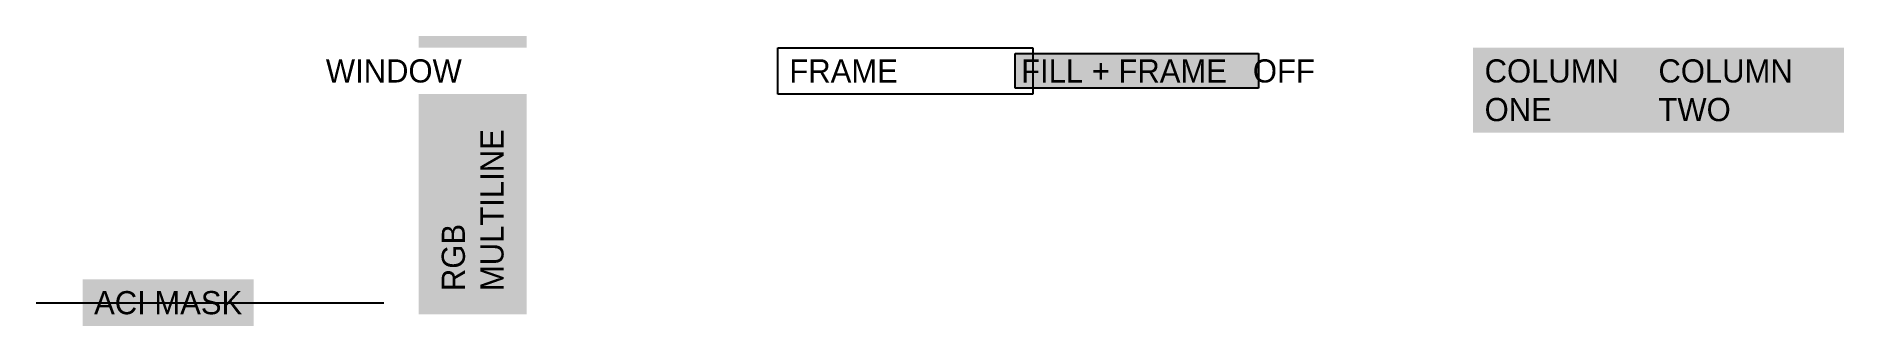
# Model space of a CAD drawing. Header units: inches. Extents: x -5 to 151, y -3 to 22.
import ezdxf

# ---------------------------------------------------------------- set-up
doc = ezdxf.new("R2010")
doc.units = ezdxf.units.IN
doc.header["$MEASUREMENT"] = 0
doc.layers.get('0').update_dxf_attribs({"lineweight": 25})

msp = doc.modelspace()

# ---------------------------------------------------------------- linework, layer by layer
at = {"color": 5}
msp.add_line((-5, -1), (25, -1), dxfattribs=at)

# ---------------------------------------------------------------- texts
at = {"color": 7, "insert": (30, 0), "char_height": 2, "width": 20, "attachment_point": 1, "rotation": 90, "bg_fill": 1, "box_fill_scale": 2, "bg_fill_color": 256, "bg_fill_true_color": 1193046, "bg_fill_transparency": 0}
msp.add_mtext('RGB\\PMULTILINE', dxfattribs=at)
at = {"color": 7, "char_height": 2, "attachment_point": 1, "bg_fill_transparency": 0}
for s, insert, width, bg_fill, box_fill_scale, bg_fill_color in [('FRAME', (60, 20), 20, 16, 1.5, 256), ('FILL + FRAME', (80, 20), 20, 17, 1.25, 4), ('COLUMN ONE\\NCOLUMN TWO', (120, 20), 15, 1, 1.5, 2)]:
    msp.add_mtext(s, dxfattribs=dict(at, insert=insert, width=width, bg_fill=bg_fill, box_fill_scale=box_fill_scale, bg_fill_color=bg_fill_color))
at = {"color": 7, "insert": (100, 20), "char_height": 2, "width": 20, "attachment_point": 1}
msp.add_mtext('OFF', dxfattribs=at)
at = {"color": 7, "insert": (0, 0), "char_height": 2, "attachment_point": 1, "bg_fill": 1, "box_fill_scale": 1.5, "bg_fill_color": 1, "bg_fill_transparency": 0}
msp.add_mtext('ACI MASK', dxfattribs=at)

# ---------------------------------------------------------------- next in the draw order: texts
at = {"color": 7, "insert": (20, 20), "char_height": 2, "width": 20, "attachment_point": 1, "bg_fill": 3, "box_fill_scale": 1.5, "bg_fill_color": 1, "bg_fill_true_color": 16711680, "bg_fill_transparency": 0}
msp.add_mtext('WINDOW', dxfattribs=at)

doc.saveas('drawing.dxf')
